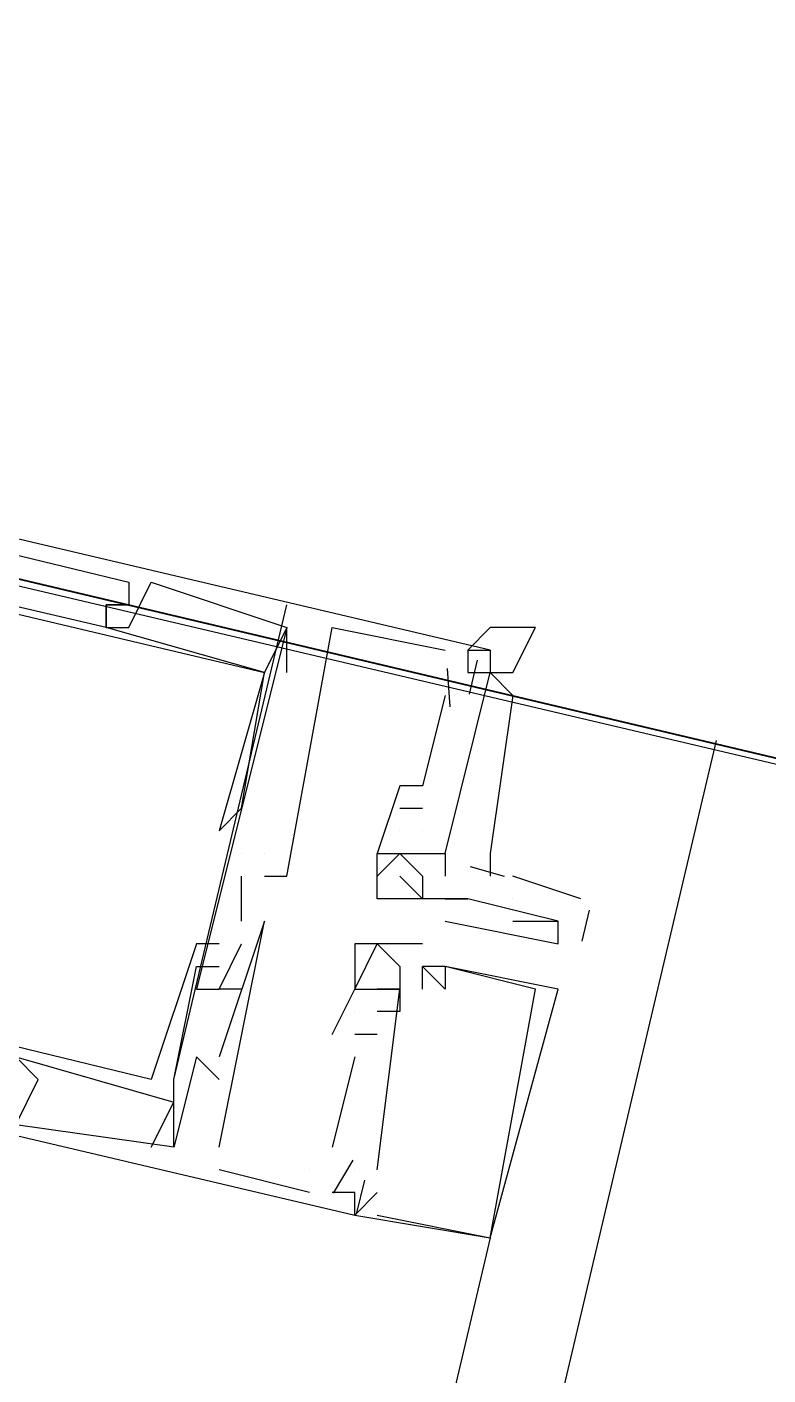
# Model space of a CAD drawing. Header units: feet. Extents: x -84 to 198, y -22 to 181.
# Drawn here: x 108.727 to 109.164, y 39.963 to 40.759 of the extents above; entities that cross this region are included whole.
import ezdxf

# ---------------------------------------------------------------- set-up
doc = ezdxf.new("R2010")
doc.units = ezdxf.units.FT
for name, color, linetype in [('A-AREA-UNIDAD', 30, 'CONTINUOUS'), ('A-LINEA', 7, 'CONTINUOUS'), ('A-MURO-CONCRETO', 8, 'CONTINUOUS')]:
    doc.layers.add(name, color=color, linetype=linetype)

msp = doc.modelspace()

# ---------------------------------------------------------------- linework, layer by layer
at = {"layer": 'A-AREA-UNIDAD'}
msp.add_lwpolyline([(119.008, 38.0089), (105.632, 41.1556), (105.36, 41.3689), (105.52, 41.9556), (104.56, 41.9556), (97.952, 43.5556), (97.952, 44.0356), (97.792, 43.2356), (97.568, 43.0756), (90.112, 44.8889), (90.08, 44.7289), (89.12, 44.7289), (83.328, 46.1333), (82.688, 46.1333), (82.592, 46.2933), (80.992, 46.6844)], dxfattribs=at)
at = {"layer": 'A-LINEA'}
for p, q in [((108.7867, 40.4311), (108.7867, 40.4311)), ((108.7867, 40.4311), (108.7867, 40.4311)), ((108.7867, 40.4311), (108.7867, 40.4311)), ((108.8, 40.4311), (108.8, 40.4311)), ((108.8, 40.4311), (108.8, 40.4311)), ((108.8, 40.4311), (108.8, 40.4311)), ((108.7733, 40.4178), (108.7733, 40.4178)), ((108.7733, 40.4178), (108.7733, 40.4178)), ((108.7733, 40.4178), (108.7733, 40.4178)), ((108.7733, 40.4178), (108.7733, 40.4178)), ((108.7733, 40.4178), (108.7733, 40.4178)), ((108.7733, 40.4178), (108.7733, 40.4178)), ((108.7733, 40.4178), (108.7733, 40.4178)), ((108.7733, 40.4178), (108.7733, 40.4178)), ((108.7733, 40.4178), (108.7733, 40.4178)), ((108.7867, 40.4178), (108.7867, 40.4178)), ((108.7867, 40.4178), (108.7867, 40.4178)), ((108.7867, 40.4178), (108.7867, 40.4178)), ((108.7867, 40.4178), (108.7867, 40.4178)), ((108.7867, 40.4178), (108.7867, 40.4178)), ((108.7867, 40.4178), (108.7867, 40.4178)), ((108.8133, 40.1378), (108.88, 40.4178)), ((108.8133, 40.1378), (108.88, 40.4178)), ((108.8133, 40.1378), (108.88, 40.4178)), ((108.7733, 40.4044), (108.7733, 40.4044)), ((108.7733, 40.4044), (108.7733, 40.4044)), ((108.7733, 40.4044), (108.7733, 40.4044)), ((108.7733, 40.4044), (108.7733, 40.4044)), ((108.7733, 40.4044), (108.7733, 40.4044)), ((108.7733, 40.4044), (108.7733, 40.4044)), ((108.7733, 40.4044), (108.7733, 40.4044)), ((108.7733, 40.4044), (108.7733, 40.4044)), ((108.7733, 40.4044), (108.7733, 40.4044)), ((108.7867, 40.4044), (108.7867, 40.4044)), ((108.7867, 40.4044), (108.7867, 40.4044)), ((108.7867, 40.4044), (108.7867, 40.4044)), ((108.88, 40.3778), (108.88, 40.4044)), ((108.88, 40.4044), (108.88, 40.4044)), ((108.88, 40.4044), (108.88, 40.4044)), ((108.88, 40.3778), (108.88, 40.4044)), ((108.88, 40.4044), (108.88, 40.4044)), ((108.88, 40.4044), (108.88, 40.4044)), ((108.88, 40.3778), (108.88, 40.4044)), ((108.88, 40.4044), (108.88, 40.4044)), ((108.88, 40.4044), (108.88, 40.4044)), ((108.9067, 40.4044), (108.9067, 40.4044)), ((108.9067, 40.4044), (108.9067, 40.4044)), ((108.9067, 40.4044), (108.9067, 40.4044)), ((108.9733, 40.3911), (108.9733, 40.3911)), ((108.9733, 40.3911), (108.9733, 40.3911)), ((108.9733, 40.3911), (108.9733, 40.3911)), ((108.9867, 40.3911), (108.9867, 40.3911)), ((108.9867, 40.3911), (108.9867, 40.3911)), ((108.9867, 40.3911), (108.9867, 40.3911)), ((109, 40.3911), (109, 40.3911)), ((109, 40.3911), (109, 40.3911)), ((109, 40.3911), (109, 40.3911)), ((109, 40.3911), (109, 40.3911)), ((109, 40.3911), (109, 40.3911)), ((108.9746, 40.3803), (108.9762, 40.3576)), ((108.9746, 40.3803), (108.9762, 40.3576)), ((108.9746, 40.3803), (108.9762, 40.3576)), ((108.9923, 40.3851), (108.9876, 40.3651)), ((108.9923, 40.3851), (108.9876, 40.3651)), ((108.9923, 40.3851), (108.9876, 40.3651)), ((108.8667, 40.3778), (108.8667, 40.3778)), ((108.8667, 40.3778), (108.8667, 40.3778)), ((108.8667, 40.3778), (108.8667, 40.3778)), ((108.8667, 40.3778), (108.8667, 40.3778)), ((108.8667, 40.3778), (108.8667, 40.3778)), ((108.8667, 40.3778), (108.8667, 40.3778)), ((108.8667, 40.3778), (108.8667, 40.3778)), ((108.8667, 40.3778), (108.8667, 40.3778)), ((108.8667, 40.3778), (108.8667, 40.3778)), ((108.88, 40.3778), (108.88, 40.3778)), ((108.88, 40.3778), (108.88, 40.3778)), ((108.88, 40.3778), (108.88, 40.3778)), ((108.9867, 40.3778), (108.9867, 40.3778)), ((108.9867, 40.3778), (108.9867, 40.3778)), ((108.9867, 40.3778), (108.9867, 40.3778)), ((108.9867, 40.3778), (108.9867, 40.3778)), ((108.9867, 40.3778), (108.9867, 40.3778)), ((108.9867, 40.3778), (108.9867, 40.3778)), ((109, 40.3778), (109, 40.3778)), ((109, 40.3778), (109, 40.3778)), ((109, 40.3778), (109, 40.3778)), ((108.9733, 40.3644), (108.96, 40.3111)), ((108.9733, 40.3644), (108.96, 40.3111)), ((108.9733, 40.3644), (108.96, 40.3111)), ((108.9733, 40.3644), (108.9733, 40.3644)), ((108.9733, 40.3644), (108.9733, 40.3644)), ((108.9733, 40.3644), (108.9733, 40.3644)), ((109.1333, 40.3378), (105.6533, 25.5778)), ((108.96, 40.3111), (108.9467, 40.3111)), ((108.9467, 40.3111), (108.9467, 40.3111)), ((108.96, 40.3111), (108.9467, 40.3111)), ((108.9467, 40.3111), (108.9467, 40.3111)), ((108.96, 40.3111), (108.9467, 40.3111)), ((108.9467, 40.3111), (108.9467, 40.3111)), ((108.96, 40.3111), (108.96, 40.3111)), ((108.96, 40.3111), (108.96, 40.3111)), ((108.96, 40.3111), (108.96, 40.3111)), ((108.8533, 40.2978), (108.8533, 40.2978)), ((108.8533, 40.2978), (108.8533, 40.2978)), ((108.8533, 40.2978), (108.8533, 40.2978)), ((108.9467, 40.2978), (108.9467, 40.2978)), ((108.9467, 40.2978), (108.96, 40.2978)), ((108.9467, 40.2978), (108.9467, 40.2978)), ((108.9467, 40.2978), (108.9467, 40.2978)), ((108.9467, 40.2978), (108.96, 40.2978)), ((108.9467, 40.2978), (108.9467, 40.2978)), ((108.9467, 40.2978), (108.9467, 40.2978)), ((108.9467, 40.2978), (108.96, 40.2978)), ((108.9467, 40.2978), (108.9467, 40.2978)), ((108.96, 40.2978), (108.96, 40.2978)), ((108.96, 40.2978), (108.96, 40.2978)), ((108.96, 40.2978), (108.96, 40.2978)), ((108.84, 40.2844), (108.84, 40.2844)), ((108.84, 40.2844), (108.84, 40.2844)), ((108.84, 40.2844), (108.84, 40.2844)), ((108.9467, 40.2844), (108.9467, 40.2844)), ((108.9467, 40.2844), (108.9467, 40.2844)), ((108.9467, 40.2844), (108.9467, 40.2844)), ((108.9467, 40.2844), (108.9467, 40.2844)), ((108.9467, 40.2844), (108.9467, 40.2844)), ((108.9467, 40.2844), (108.9467, 40.2844)), ((108.96, 40.2844), (108.96, 40.2844)), ((108.96, 40.2844), (108.96, 40.2844)), ((108.96, 40.2844), (108.96, 40.2844)), ((108.96, 40.2844), (108.96, 40.2844)), ((108.96, 40.2844), (108.96, 40.2844)), ((108.96, 40.2844), (108.96, 40.2844)), ((108.8533, 40.2711), (108.8533, 40.2711)), ((108.8533, 40.2711), (108.8533, 40.2711)), ((108.8533, 40.2711), (108.8533, 40.2711)), ((108.8667, 40.2711), (108.8667, 40.2711)), ((108.8667, 40.2711), (108.8667, 40.2711)), ((108.8667, 40.2711), (108.8667, 40.2711)), ((108.8667, 40.2711), (108.8667, 40.2711)), ((108.8667, 40.2711), (108.8667, 40.2711)), ((108.8667, 40.2711), (108.8667, 40.2711)), ((108.9333, 40.2711), (108.9333, 40.2711)), ((108.9333, 40.2711), (108.9333, 40.2711)), ((108.9333, 40.2711), (108.9333, 40.2711)), ((108.9333, 40.2711), (108.9333, 40.2711)), ((108.9467, 40.2711), (108.9467, 40.2711)), ((108.9467, 40.2711), (108.9467, 40.2711)), ((108.9467, 40.2711), (108.9467, 40.2711)), ((108.9467, 40.2711), (108.9467, 40.2711)), ((108.9467, 40.2711), (108.9467, 40.2711)), ((108.9467, 40.2711), (108.9467, 40.2711)), ((108.96, 40.2711), (108.96, 40.2711)), ((108.96, 40.2711), (108.96, 40.2711)), ((108.96, 40.2711), (108.96, 40.2711)), ((108.96, 40.2711), (108.96, 40.2711)), ((108.9733, 40.2711), (108.9733, 40.2711)), ((108.9733, 40.2711), (108.9733, 40.2711)), ((108.9733, 40.2711), (108.9733, 40.2711)), ((108.9733, 40.2711), (108.9733, 40.2711)), ((108.9882, 40.2634), (109.0081, 40.2578)), ((108.9882, 40.2634), (109.0081, 40.2578)), ((108.9882, 40.2634), (109.0081, 40.2578)), ((108.8533, 40.2311), (108.8533, 40.2578)), ((108.8533, 40.2578), (108.8533, 40.2578)), ((108.8533, 40.2311), (108.8533, 40.2578)), ((108.8533, 40.2578), (108.8533, 40.2578)), ((108.8533, 40.2311), (108.8533, 40.2578)), ((108.8533, 40.2578), (108.8533, 40.2578)), ((108.8667, 40.2578), (108.8667, 40.2578)), ((108.8667, 40.2578), (108.8667, 40.2578)), ((108.8667, 40.2578), (108.8667, 40.2578)), ((108.88, 40.2578), (108.88, 40.2578)), ((108.88, 40.2578), (108.88, 40.2578)), ((108.88, 40.2578), (108.88, 40.2578)), ((108.9333, 40.2578), (108.9333, 40.2578)), ((108.9467, 40.2578), (108.9467, 40.2578)), ((108.96, 40.2578), (108.96, 40.2578)), ((108.9733, 40.2578), (108.9733, 40.2578)), ((109.0533, 40.2444), (109.0133, 40.2578)), ((108.9333, 40.2444), (108.9333, 40.2444)), ((108.9467, 40.2444), (108.9467, 40.2444)), ((108.96, 40.2444), (108.96, 40.2444)), ((108.9733, 40.2444), (108.9867, 40.2444)), ((108.9733, 40.2444), (108.9733, 40.2444)), ((108.9733, 40.2444), (108.9733, 40.2444)), ((108.9733, 40.2444), (108.9733, 40.2444)), ((108.9867, 40.2444), (108.9867, 40.2444)), ((108.9867, 40.2444), (108.9867, 40.2444)), ((108.9867, 40.2444), (108.9867, 40.2444)), ((109.0133, 40.2444), (109.0133, 40.2444)), ((109.0583, 40.2377), (109.054, 40.2194)), ((108.8533, 40.2311), (108.8533, 40.2311)), ((108.8533, 40.2311), (108.8533, 40.2311)), ((108.8533, 40.2311), (108.8533, 40.2311)), ((108.8667, 40.2311), (108.8667, 40.2311)), ((108.8667, 40.2311), (108.8667, 40.2311)), ((108.8667, 40.2311), (108.8667, 40.2311)), ((108.9733, 40.2311), (108.9733, 40.2311)), ((109.0133, 40.2311), (109.04, 40.2311)), ((109.04, 40.2311), (109.04, 40.2311)), ((108.8267, 40.2178), (108.8267, 40.2178)), ((108.8267, 40.2178), (108.8267, 40.2178)), ((108.8267, 40.2178), (108.8267, 40.2178)), ((108.84, 40.2178), (108.84, 40.2178)), ((108.84, 40.2178), (108.84, 40.2178)), ((108.84, 40.2178), (108.84, 40.2178)), ((108.8533, 40.2178), (108.8533, 40.2178)), ((108.8533, 40.2178), (108.8533, 40.2178)), ((108.8533, 40.2178), (108.8533, 40.2178)), ((108.92, 40.2178), (108.92, 40.2178)), ((108.92, 40.2178), (108.92, 40.2178)), ((108.92, 40.2178), (108.92, 40.2178)), ((108.9333, 40.2178), (108.9333, 40.2178)), ((108.9333, 40.2178), (108.9333, 40.2178)), ((108.9333, 40.2178), (108.9333, 40.2178)), ((108.9333, 40.2178), (108.9333, 40.2178)), ((108.9333, 40.2178), (108.9333, 40.2178)), ((108.9333, 40.2178), (108.9333, 40.2178)), ((108.9467, 40.2178), (108.9467, 40.2178)), ((108.9467, 40.2178), (108.9467, 40.2178)), ((108.9467, 40.2178), (108.9467, 40.2178)), ((108.96, 40.2178), (108.96, 40.2178)), ((108.96, 40.2178), (108.96, 40.2178)), ((108.96, 40.2178), (108.96, 40.2178)), ((109.04, 40.2178), (109.04, 40.2178)), ((108.8267, 40.2044), (108.8267, 40.2044)), ((108.8267, 40.2044), (108.8267, 40.2044)), ((108.8267, 40.2044), (108.8267, 40.2044)), ((108.84, 40.2044), (108.84, 40.2044)), ((108.84, 40.2044), (108.84, 40.2044)), ((108.84, 40.2044), (108.84, 40.2044)), ((108.9467, 40.2044), (108.9467, 40.2044)), ((108.9467, 40.2044), (108.9467, 40.2044)), ((108.9467, 40.2044), (108.9467, 40.2044)), ((108.96, 40.1911), (108.96, 40.2044)), ((108.96, 40.2044), (108.96, 40.2044)), ((108.96, 40.2044), (108.96, 40.2044)), ((108.96, 40.1911), (108.96, 40.2044)), ((108.96, 40.2044), (108.96, 40.2044)), ((108.96, 40.2044), (108.96, 40.2044)), ((108.96, 40.1911), (108.96, 40.2044)), ((108.96, 40.2044), (108.96, 40.2044)), ((108.96, 40.2044), (108.96, 40.2044)), ((108.9733, 40.2044), (108.9733, 40.2044)), ((108.9733, 40.2044), (108.9733, 40.2044)), ((108.9733, 40.2044), (108.9733, 40.2044)), ((108.9733, 40.2044), (108.9733, 40.2044)), ((108.9733, 40.2044), (108.9733, 40.2044)), ((108.9733, 40.2044), (108.9733, 40.2044)), ((108.8267, 40.1911), (108.8267, 40.1911)), ((108.8267, 40.1911), (108.8267, 40.1911)), ((108.8267, 40.1911), (108.8267, 40.1911)), ((108.84, 40.1911), (108.84, 40.1911)), ((108.84, 40.1911), (108.84, 40.1911)), ((108.84, 40.1911), (108.84, 40.1911)), ((108.84, 40.1911), (108.84, 40.1911)), ((108.84, 40.1911), (108.84, 40.1911)), ((108.84, 40.1911), (108.84, 40.1911)), ((108.8533, 40.1911), (108.8533, 40.1911)), ((108.8533, 40.1911), (108.8533, 40.1911)), ((108.8533, 40.1911), (108.8533, 40.1911)), ((108.92, 40.1911), (108.92, 40.1911)), ((108.92, 40.1911), (108.92, 40.1911)), ((108.92, 40.1911), (108.92, 40.1911)), ((108.92, 40.1911), (108.92, 40.1911)), ((108.92, 40.1911), (108.92, 40.1911)), ((108.92, 40.1911), (108.92, 40.1911)), ((108.92, 40.1911), (108.92, 40.1911)), ((108.92, 40.1911), (108.92, 40.1911)), ((108.92, 40.1911), (108.92, 40.1911)), ((108.92, 40.1911), (108.92, 40.1911)), ((108.92, 40.1911), (108.92, 40.1911)), ((108.92, 40.1911), (108.92, 40.1911)), ((108.9333, 40.1911), (108.9333, 40.1911)), ((108.9333, 40.1911), (108.9333, 40.1911)), ((108.9333, 40.1911), (108.9333, 40.1911)), ((108.9333, 40.1911), (108.9333, 40.1911)), ((108.9333, 40.1911), (108.9333, 40.1911)), ((108.9333, 40.1911), (108.9333, 40.1911)), ((108.9333, 40.1911), (108.9333, 40.1911)), ((108.9333, 40.1911), (108.9333, 40.1911)), ((108.9333, 40.1911), (108.9333, 40.1911)), ((108.9467, 40.1911), (108.9467, 40.1911)), ((108.9467, 40.1911), (108.9467, 40.1911)), ((108.9467, 40.1911), (108.9467, 40.1911)), ((108.9467, 40.1911), (108.9467, 40.1911)), ((108.9467, 40.1911), (108.9467, 40.1911)), ((108.9467, 40.1911), (108.9467, 40.1911)), ((108.9467, 40.1911), (108.9467, 40.1911)), ((108.9467, 40.1911), (108.9467, 40.1911)), ((108.9467, 40.1911), (108.9467, 40.1911)), ((108.96, 40.1911), (108.96, 40.1911)), ((108.96, 40.1911), (108.96, 40.1911)), ((108.96, 40.1911), (108.96, 40.1911)), ((108.9733, 40.1911), (108.9733, 40.1911)), ((108.9733, 40.1911), (108.9733, 40.1911)), ((108.9733, 40.1911), (108.9733, 40.1911)), ((109.0267, 40.1911), (109.0267, 40.1911)), ((109.0267, 40.1911), (109.0267, 40.1911)), ((109.0267, 40.1911), (109.0267, 40.1911)), ((109.04, 40.1911), (109.04, 40.1911)), ((109.04, 40.1911), (109.04, 40.1911)), ((109.04, 40.1911), (109.04, 40.1911)), ((108.92, 40.1778), (108.92, 40.1778)), ((108.92, 40.1778), (108.92, 40.1778)), ((108.92, 40.1778), (108.92, 40.1778)), ((108.92, 40.1778), (108.92, 40.1778)), ((108.92, 40.1778), (108.92, 40.1778)), ((108.92, 40.1778), (108.92, 40.1778)), ((108.9333, 40.1778), (108.9333, 40.1778)), ((108.9333, 40.1778), (108.9333, 40.1778)), ((108.9333, 40.1778), (108.9333, 40.1778)), ((108.9467, 40.1778), (108.9467, 40.1778)), ((108.9467, 40.1778), (108.9467, 40.1778)), ((108.9467, 40.1778), (108.9467, 40.1778)), ((108.9067, 40.1644), (108.9067, 40.1644)), ((108.9067, 40.1644), (108.9067, 40.1644)), ((108.9067, 40.1644), (108.9067, 40.1644)), ((108.9333, 40.1644), (108.92, 40.1644)), ((108.92, 40.1644), (108.92, 40.1644)), ((108.92, 40.1644), (108.92, 40.1644)), ((108.92, 40.1644), (108.92, 40.1644)), ((108.9333, 40.1644), (108.92, 40.1644)), ((108.92, 40.1644), (108.92, 40.1644)), ((108.92, 40.1644), (108.92, 40.1644)), ((108.92, 40.1644), (108.92, 40.1644)), ((108.9333, 40.1644), (108.92, 40.1644)), ((108.92, 40.1644), (108.92, 40.1644)), ((108.92, 40.1644), (108.92, 40.1644)), ((108.92, 40.1644), (108.92, 40.1644)), ((108.9333, 40.1644), (108.9333, 40.1644)), ((108.9333, 40.1644), (108.9333, 40.1644)), ((108.9333, 40.1644), (108.9333, 40.1644)), ((108.8267, 40.1511), (108.8267, 40.1511)), ((108.8267, 40.1511), (108.8267, 40.1511)), ((108.8267, 40.1511), (108.8267, 40.1511)), ((108.84, 40.1511), (108.84, 40.1511)), ((108.84, 40.1511), (108.84, 40.1511)), ((108.84, 40.1511), (108.84, 40.1511)), ((108.92, 40.1511), (108.9067, 40.0978)), ((108.92, 40.1511), (108.9067, 40.0978)), ((108.92, 40.1511), (108.9067, 40.0978)), ((108.92, 40.1511), (108.92, 40.1511)), ((108.92, 40.1511), (108.92, 40.1511)), ((108.92, 40.1511), (108.92, 40.1511)), ((108.7333, 40.1378), (108.7333, 40.1378)), ((108.7333, 40.1378), (108.7333, 40.1378)), ((108.7333, 40.1378), (108.7333, 40.1378)), ((108.8, 40.1378), (108.8, 40.1378)), ((108.8, 40.1378), (108.8, 40.1378)), ((108.8, 40.1378), (108.8, 40.1378)), ((108.8133, 40.1378), (108.8133, 40.1378)), ((108.8133, 40.1378), (108.8133, 40.1378)), ((108.8133, 40.1378), (108.8133, 40.1378)), ((108.84, 40.1378), (108.84, 40.1378)), ((108.84, 40.1378), (108.84, 40.1378)), ((108.84, 40.1378), (108.84, 40.1378)), ((108.8, 40.0978), (108.8133, 40.1244)), ((108.8, 40.0978), (108.8133, 40.1244)), ((108.8, 40.0978), (108.8133, 40.1244)), ((108.8133, 40.1244), (108.8133, 40.1244)), ((108.8133, 40.1244), (108.8133, 40.1244)), ((108.8133, 40.1244), (108.8133, 40.1244)), ((108.8, 40.0978), (108.8, 40.0978)), ((108.8, 40.0978), (108.8, 40.0978)), ((108.8, 40.0978), (108.8, 40.0978)), ((108.8, 40.0978), (108.8, 40.0978)), ((108.8, 40.0978), (108.8, 40.0978)), ((108.8, 40.0978), (108.8, 40.0978)), ((108.8133, 40.0978), (108.8133, 40.0978)), ((108.8133, 40.0978), (108.8133, 40.0978)), ((108.8133, 40.0978), (108.8133, 40.0978)), ((108.8133, 40.0978), (108.8133, 40.0978)), ((108.8133, 40.0978), (108.8133, 40.0978)), ((108.8133, 40.0978), (108.8133, 40.0978)), ((108.84, 40.0978), (108.84, 40.0978)), ((108.84, 40.0978), (108.84, 40.0978)), ((108.84, 40.0978), (108.84, 40.0978)), ((108.9067, 40.0978), (108.9067, 40.0978)), ((108.9067, 40.0978), (108.9067, 40.0978)), ((108.9067, 40.0978), (108.9067, 40.0978)), ((108.9188, 40.0902), (108.9073, 40.0707)), ((108.9188, 40.0902), (108.9073, 40.0707)), ((108.9188, 40.0902), (108.9073, 40.0707)), ((108.8933, 40.0711), (108.84, 40.0844)), ((108.84, 40.0844), (108.84, 40.0844)), ((108.8933, 40.0711), (108.84, 40.0844)), ((108.84, 40.0844), (108.84, 40.0844)), ((108.8933, 40.0711), (108.84, 40.0844)), ((108.84, 40.0844), (108.84, 40.0844)), ((108.8933, 40.0844), (108.8933, 40.0844)), ((108.8933, 40.0844), (108.8933, 40.0844)), ((108.8933, 40.0844), (108.8933, 40.0844)), ((108.92, 40.0844), (108.92, 40.0844)), ((108.92, 40.0844), (108.92, 40.0844)), ((108.92, 40.0844), (108.92, 40.0844)), ((108.92, 40.0844), (108.92, 40.0844)), ((108.92, 40.0844), (108.92, 40.0844)), ((108.92, 40.0844), (108.92, 40.0844)), ((108.9257, 40.0784), (108.9209, 40.0584)), ((108.9257, 40.0784), (108.9209, 40.0584)), ((108.9257, 40.0784), (108.9209, 40.0584)), ((108.9333, 40.0844), (108.9333, 40.0844)), ((108.9333, 40.0844), (108.9333, 40.0844)), ((108.9333, 40.0844), (108.9333, 40.0844)), ((108.8933, 40.0711), (108.8933, 40.0711)), ((108.8933, 40.0711), (108.8933, 40.0711)), ((108.8933, 40.0711), (108.8933, 40.0711)), ((108.9067, 40.0711), (108.9067, 40.0711)), ((108.9067, 40.0711), (108.9067, 40.0711)), ((108.9067, 40.0711), (108.9067, 40.0711)), ((108.92, 40.0711), (108.92, 40.0711)), ((108.92, 40.0711), (108.92, 40.0711)), ((108.92, 40.0711), (108.92, 40.0711)), ((108.92, 40.0711), (108.92, 40.0711)), ((108.92, 40.0711), (108.92, 40.0711)), ((108.92, 40.0711), (108.92, 40.0711)), ((108.9333, 40.0711), (108.9333, 40.0711)), ((108.9333, 40.0711), (108.9333, 40.0711)), ((108.9333, 40.0711), (108.9333, 40.0711)), ((108.92, 40.0578), (108.92, 40.0578)), ((108.92, 40.0578), (108.92, 40.0578)), ((108.92, 40.0578), (108.92, 40.0578)), ((108.92, 40.0578), (108.92, 40.0578)), ((108.92, 40.0578), (108.92, 40.0578)), ((108.92, 40.0578), (108.92, 40.0578)), ((108.9333, 40.0578), (108.9333, 40.0578)), ((108.9333, 40.0578), (108.9333, 40.0578)), ((108.9333, 40.0578), (108.9333, 40.0578)), ((109, 40.0444), (107.4667, 33.5644)), ((109, 40.0444), (109, 40.0444)), ((109, 40.0444), (109, 40.0444)), ((109, 40.0444), (109, 40.0444)), ((109, 40.0444), (109, 40.0444)), ((109, 40.0444), (109, 40.0444)), ((109, 40.0444), (109, 40.0444))]:
    msp.add_line(p, q, dxfattribs=at)
for points in [[(106.04, 44.1511), (105.3467, 41.2311), (119.16, 37.9644), (119.84, 40.8844), (106.04, 44.1511)], [(108.9867, 40.3911), (109, 40.3911), (108.32, 40.5511), (108.2933, 40.4044), (108.3067, 40.3911), (108.2933, 40.3111), (108.3067, 40.3111), (108.32, 40.3111)], [(108.9867, 40.3911), (109, 40.3911), (108.32, 40.5511), (108.2933, 40.4044), (108.3067, 40.3911), (108.2933, 40.3111), (108.3067, 40.3111), (108.32, 40.3111)], [(108.9867, 40.3911), (109, 40.3911), (108.32, 40.5511), (108.2933, 40.4044), (108.3067, 40.3911), (108.2933, 40.3111), (108.3067, 40.3111), (108.32, 40.3111)], [(108.88, 40.4044), (108.8667, 40.3778), (108.7733, 40.4044), (108.7733, 40.4178), (108.7867, 40.4178), (108.7733, 40.4178), (108.7733, 40.4044), (108.3733, 40.4978), (108.3733, 40.5244), (108.3467, 40.5244), (108.3467, 40.5378), (108.3333, 40.5244)], [(108.36, 40.5111), (108.3333, 40.5244), (108.3467, 40.5378), (108.7867, 40.4311), (108.7867, 40.4178)], [(108.88, 40.4044), (108.8667, 40.3778), (108.7733, 40.4044), (108.7733, 40.4178), (108.7867, 40.4178), (108.7733, 40.4178), (108.7733, 40.4044), (108.3733, 40.4978), (108.3733, 40.5244), (108.3467, 40.5244), (108.3467, 40.5378), (108.3333, 40.5244)], [(108.36, 40.5111), (108.3333, 40.5244), (108.3467, 40.5378), (108.7867, 40.4311), (108.7867, 40.4178)], [(108.88, 40.4044), (108.8667, 40.3778), (108.7733, 40.4044), (108.7733, 40.4178), (108.7867, 40.4178), (108.7733, 40.4178), (108.7733, 40.4044), (108.3733, 40.4978), (108.3733, 40.5244), (108.3467, 40.5244), (108.3467, 40.5378), (108.3333, 40.5244)], [(108.36, 40.5111), (108.3333, 40.5244), (108.3467, 40.5378), (108.7867, 40.4311), (108.7867, 40.4178)], [(108.3467, 40.4044), (108.36, 40.4978), (108.8667, 40.3778), (108.84, 40.2844), (108.84, 40.2844), (108.8533, 40.2978), (108.8667, 40.3778)], [(108.3467, 40.4044), (108.36, 40.4978), (108.8667, 40.3778), (108.84, 40.2844), (108.84, 40.2844), (108.8533, 40.2978), (108.8667, 40.3778)], [(108.3467, 40.4044), (108.36, 40.4978), (108.8667, 40.3778), (108.84, 40.2844), (108.84, 40.2844), (108.8533, 40.2978), (108.8667, 40.3778)], [(108.7733, 40.4178), (108.7733, 40.4044), (108.7867, 40.4044), (108.8, 40.4311), (108.88, 40.4044), (108.8267, 40.1911), (108.84, 40.1911)], [(108.7733, 40.4178), (108.7733, 40.4044), (108.7867, 40.4044), (108.8, 40.4311), (108.88, 40.4044), (108.8267, 40.1911), (108.84, 40.1911)], [(108.7733, 40.4178), (108.7733, 40.4044), (108.7867, 40.4044), (108.8, 40.4311), (108.88, 40.4044), (108.8267, 40.1911), (108.84, 40.1911)], [(108.7867, 40.4178), (108.7733, 40.4178), (108.7733, 40.4178), (108.7733, 40.4044)], [(108.7867, 40.4178), (108.7733, 40.4178), (108.7733, 40.4178), (108.7733, 40.4044)], [(108.7867, 40.4178), (108.7733, 40.4178), (108.7733, 40.4178), (108.7733, 40.4044)], [(108.8667, 40.2578), (108.88, 40.2578), (108.9067, 40.4044), (108.9733, 40.3911)], [(108.8667, 40.2578), (108.88, 40.2578), (108.9067, 40.4044), (108.9733, 40.3911)], [(108.8667, 40.2578), (108.88, 40.2578), (108.9067, 40.4044), (108.9733, 40.3911)], [(108.9867, 40.3911), (108.9867, 40.3778), (109, 40.3778), (109.0133, 40.3778), (109.0267, 40.4044), (109, 40.4044), (108.9867, 40.3911)], [(108.9867, 40.3911), (109, 40.3911), (109, 40.3911), (109, 40.3778), (109, 40.3778)], [(108.2933, 40.3644), (108.28, 40.3778), (108.24, 40.2178), (108.92, 40.0578), (108.92, 40.0711), (108.9067, 40.0711)], [(108.2933, 40.3644), (108.28, 40.3778), (108.24, 40.2178), (108.92, 40.0578), (108.92, 40.0711), (108.9067, 40.0711)], [(108.2933, 40.3644), (108.28, 40.3778), (108.24, 40.2178), (108.92, 40.0578), (108.92, 40.0711), (108.9067, 40.0711)], [(108.96, 40.2711), (108.9733, 40.2711), (109, 40.3778)], [(108.96, 40.2711), (108.9733, 40.2711), (109, 40.3778)], [(108.96, 40.2711), (108.9733, 40.2711), (109, 40.3778)], [(108.9733, 40.2711), (109, 40.3778), (109.0133, 40.3644), (109, 40.2711), (109, 40.2578)], [(108.9733, 40.2711), (109, 40.3778), (109.0133, 40.3644), (109, 40.2711), (109, 40.2578)], [(108.9733, 40.2711), (109, 40.3778), (109.0133, 40.3644), (109, 40.2711), (109, 40.2578)], [(108.84, 40.2178), (108.8267, 40.2178), (108.8267, 40.2178), (108.8, 40.1378), (108.3067, 40.2578), (108.3333, 40.3378)], [(108.84, 40.2178), (108.8267, 40.2178), (108.8267, 40.2178), (108.8, 40.1378), (108.3067, 40.2578), (108.3333, 40.3378)], [(108.84, 40.2178), (108.8267, 40.2178), (108.8267, 40.2178), (108.8, 40.1378), (108.3067, 40.2578), (108.3333, 40.3378)], [(108.9467, 40.3111), (108.9333, 40.2711), (108.9467, 40.2711)], [(108.9467, 40.3111), (108.9333, 40.2711), (108.9467, 40.2711)], [(108.9467, 40.3111), (108.9333, 40.2711), (108.9467, 40.2711)], [(108.9333, 40.2578), (108.9467, 40.2711), (108.96, 40.2578), (108.96, 40.2444), (108.9467, 40.2578)], [(108.9733, 40.2444), (108.9867, 40.2444), (108.9733, 40.2444), (108.9467, 40.2444), (108.9333, 40.2444), (108.9333, 40.2711), (108.9467, 40.2711), (108.9467, 40.2711), (108.9467, 40.2711), (108.9467, 40.2711), (108.96, 40.2711), (108.96, 40.2711), (108.9733, 40.2711), (108.9733, 40.2578), (108.9733, 40.2578)], [(108.9733, 40.2311), (109.04, 40.2178), (109.04, 40.2311), (109.04, 40.2311), (108.9867, 40.2444), (108.9867, 40.2444), (108.9867, 40.2444), (108.9867, 40.2444)], [(108.84, 40.1378), (108.8267, 40.1511), (108.8133, 40.0978), (108.72, 40.1111), (108.7333, 40.1378), (108.72, 40.1511), (108.72, 40.1378), (108.72, 40.1244), (108.2667, 40.2311)], [(108.84, 40.1378), (108.8267, 40.1511), (108.8133, 40.0978), (108.72, 40.1111), (108.7333, 40.1378), (108.72, 40.1511), (108.72, 40.1378), (108.72, 40.1244), (108.2667, 40.2311)], [(108.84, 40.1378), (108.8267, 40.1511), (108.8133, 40.0978), (108.72, 40.1111), (108.7333, 40.1378), (108.72, 40.1511), (108.72, 40.1378), (108.72, 40.1244), (108.2667, 40.2311)], [(108.84, 40.0978), (108.8667, 40.2311), (108.84, 40.1511)], [(108.84, 40.0978), (108.8667, 40.2311), (108.84, 40.1511)], [(108.84, 40.0978), (108.8667, 40.2311), (108.84, 40.1511)], [(108.8533, 40.1911), (108.8533, 40.1911), (108.84, 40.1911), (108.8533, 40.2178)], [(108.8533, 40.1911), (108.8533, 40.1911), (108.84, 40.1911), (108.8533, 40.2178)], [(108.8533, 40.1911), (108.8533, 40.1911), (108.84, 40.1911), (108.8533, 40.2178)], [(108.92, 40.1911), (108.9333, 40.2178), (108.9467, 40.2044), (108.9467, 40.1911), (108.9333, 40.1911)], [(108.96, 40.2178), (108.9467, 40.2178), (108.9333, 40.2178), (108.92, 40.2178), (108.92, 40.1911), (108.92, 40.1911), (108.92, 40.1911), (108.92, 40.1911), (108.9333, 40.1911), (108.9467, 40.1911), (108.9467, 40.1911), (108.9467, 40.1911)], [(108.92, 40.1911), (108.9333, 40.2178), (108.9467, 40.2044), (108.9467, 40.1911), (108.9333, 40.1911)], [(108.96, 40.2178), (108.9467, 40.2178), (108.9333, 40.2178), (108.92, 40.2178), (108.92, 40.1911), (108.92, 40.1911), (108.92, 40.1911), (108.92, 40.1911), (108.9333, 40.1911), (108.9467, 40.1911), (108.9467, 40.1911), (108.9467, 40.1911)], [(108.92, 40.1911), (108.9333, 40.2178), (108.9467, 40.2044), (108.9467, 40.1911), (108.9333, 40.1911)], [(108.96, 40.2178), (108.9467, 40.2178), (108.9333, 40.2178), (108.92, 40.2178), (108.92, 40.1911), (108.92, 40.1911), (108.92, 40.1911), (108.92, 40.1911), (108.9333, 40.1911), (108.9467, 40.1911), (108.9467, 40.1911), (108.9467, 40.1911)], [(108.8133, 40.0978), (108.8133, 40.1378), (108.8267, 40.2044), (108.84, 40.2044)], [(108.8133, 40.0978), (108.8133, 40.1378), (108.8267, 40.2044), (108.84, 40.2044)], [(108.8133, 40.0978), (108.8133, 40.1378), (108.8267, 40.2044), (108.84, 40.2044)], [(108.9333, 40.0711), (108.92, 40.0578), (109, 40.0444), (109, 40.0444), (109.04, 40.1911), (108.9733, 40.2044), (108.96, 40.2044)], [(108.9333, 40.0711), (108.92, 40.0578), (109, 40.0444), (109, 40.0444), (109.04, 40.1911), (108.9733, 40.2044), (108.96, 40.2044)], [(108.9333, 40.0711), (108.92, 40.0578), (109, 40.0444), (109, 40.0444), (109.04, 40.1911), (108.9733, 40.2044), (108.96, 40.2044)], [(108.9333, 40.0578), (109, 40.0444), (109, 40.0444), (109.0267, 40.1911), (109.0267, 40.1911), (108.9733, 40.2044), (108.9733, 40.2044), (108.9733, 40.1911), (108.9733, 40.1911), (108.96, 40.2044), (108.96, 40.2044)], [(108.9333, 40.0578), (109, 40.0444), (109, 40.0444), (109.0267, 40.1911), (109.0267, 40.1911), (108.9733, 40.2044), (108.9733, 40.2044), (108.9733, 40.1911), (108.9733, 40.1911), (108.96, 40.2044), (108.96, 40.2044)], [(108.9333, 40.0578), (109, 40.0444), (109, 40.0444), (109.0267, 40.1911), (109.0267, 40.1911), (108.9733, 40.2044), (108.9733, 40.2044), (108.9733, 40.1911), (108.9733, 40.1911), (108.96, 40.2044), (108.96, 40.2044)], [(108.9067, 40.1644), (108.92, 40.1911), (108.9333, 40.1911)], [(108.9067, 40.1644), (108.92, 40.1911), (108.9333, 40.1911)], [(108.9067, 40.1644), (108.92, 40.1911), (108.9333, 40.1911)], [(108.9333, 40.0844), (108.9467, 40.1911), (108.9467, 40.1778), (108.9333, 40.1778), (108.9333, 40.1778)], [(108.9333, 40.0844), (108.9467, 40.1911), (108.9467, 40.1778), (108.9333, 40.1778), (108.9333, 40.1778)], [(108.9333, 40.0844), (108.9467, 40.1911), (108.9467, 40.1778), (108.9333, 40.1778), (108.9333, 40.1778)], [(108.7067, 40.1378), (108.72, 40.1511), (108.8133, 40.1244)], [(108.7067, 40.1378), (108.72, 40.1511), (108.8133, 40.1244)], [(108.7067, 40.1378), (108.72, 40.1511), (108.8133, 40.1244)]]:
    msp.add_lwpolyline(points, dxfattribs=at)
at = {"layer": 'A-MURO-CONCRETO'}
msp.add_lwpolyline([(106.8133, 40.8844), (119.84, 40.8844), (119.16, 37.9644), (106.8133, 40.8844), (106.8133, 40.8844)], dxfattribs=at)

doc.saveas('drawing.dxf')
